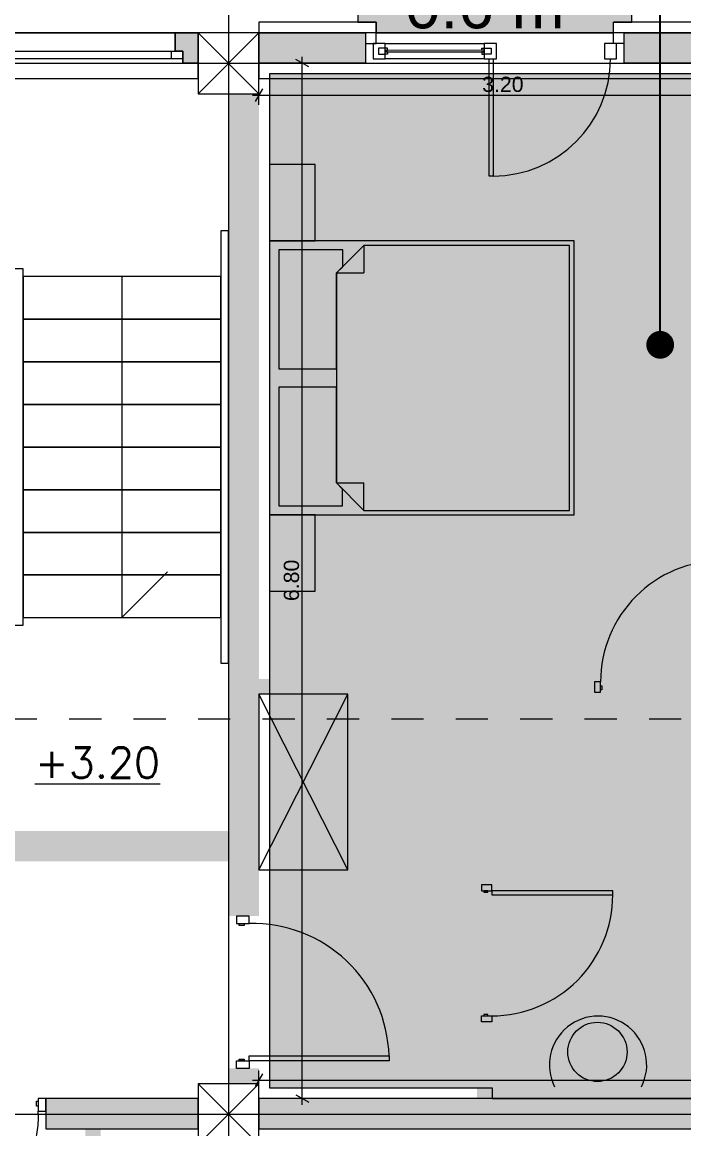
# Model space of a CAD drawing. Header units: millimetres. Extents: x 475616349 to 476941521, y 4620115302 to 4621446928.
# Drawn here: x 476530883 to 476535230, y 4620575239 to 4620582506 of the extents above; entities that cross this region are included whole.
import ezdxf

# ---------------------------------------------------------------- set-up
doc = ezdxf.new("R2010")
doc.units = ezdxf.units.MM
doc.header["$MEASUREMENT"] = 0
doc.set_wipeout_variables(frame=1)
doc.linetypes.add('Dashed', pattern=[423.333333, 211.666667, -211.666667])
doc.linetypes.add('Wipeout_Contour', pattern=[1000, 0, -1000])
for name, color, linetype, lineweight in [('0_Pen_No__7_Pen_No__7_Pen_No__7', 7, 'Continuous', 0), ('2D Drafting - General_Pen_No__1_Pen_No__7', 7, 'Continuous', 0), ('2D Drafting - General_Pen_No__1_Pen_No__7_Pen_No__7', 7, 'Continuous', 0), ('2D Drafting - General_Pen_No__250_Pen_No__2_Pen_No__7', 7, 'Continuous', 0), ('2D Drafting - General_Pen_No__250_Pen_No__7_Pen_No__154', 154, 'Continuous', 0), ('2D Drafting - General_Pen_No__250_Pen_No__7_Pen_No__7', 7, 'Continuous', 0), ('2D Drafting - General_Pen_No__7_Pen_No__250', 7, 'Continuous', 0), ('2D Drafting - General_Pen_No__7_Pen_No__7_Pen_No__7', 7, 'Continuous', 0), ('Doors_Pen_No__7_Pen_No__7_Pen_No__7', 7, 'Continuous', 0), ('G-Anno-Nplt_Pen_No__151', 151, 'Continuous', 0), ('G-Anno-Nplt_Pen_No__255', 255, 'Continuous', 0), ('G-Anno-Nplt_Pen_No__4', 7, 'Continuous', 0), ('G-Anno-Nplt_Pen_No__7', 7, 'Continuous', 0), ('gegmebi_Pen_No__7_Pen_No__7', 7, 'Continuous', 0), ('kar-panjara_Pen_No__7_Pen_No__7_Pen_No__7', 7, 'Continuous', 0), ('New_._Pen_No__1', 1, 'Continuous', 0), ('New_0_Pen_No__7', 7, 'Continuous', 0), ('New_2D Drafting - General_Pen_No__2_Pen_No__250', 7, 'Continuous', 0), ('New_R03_Nakveti_Pen_No__4', 7, 'Continuous', 0), ('New_reg_nak_Pen_No__7', 7, 'Continuous', 0), ('New_shenobebi_Pen_No__1', 1, 'Continuous', 0), ('New_Structural - Bearing_Pen_No__250', 7, 'Continuous', 0), ('New_zoma_Pen_No__4', 7, 'Continuous', 0), ('New_zoma_Pen_No__7', 7, 'Continuous', 0), ('zoma_Pen_No__142', 142, 'Continuous', 0), ('zoma_Pen_No__5_Pen_No__5', 5, 'Continuous', 0)]:
    doc.layers.add(name, color=color, linetype=linetype, lineweight=lineweight)
for name, color, linetype in [('New_R03_Nakveti', 7, 'Continuous'), ('New_zoma', 7, 'Continuous'), ('zoma', 7, 'Continuous')]:
    doc.layers.add(name, color=color, linetype=linetype)
doc.styles.add('GENERATED_STYLE_1', font='arial.ttf')
doc.styles.add('GENERATED_STYLE_2', font='arial.ttf')
doc.dimstyles.new('GENERATED_STYLE__1', dxfattribs={"dimtxt": 200, "dimasz": 64.421331, "dimexe": 0.18, "dimexo": 3, "dimgap": 0.09, "dimtad": 1, "dimtih": 1, "dimtoh": 1, "dimlfac": 0.001, "dimzin": 0, "dimdsep": 46, "dimtxsty": 'GENERATED_STYLE_2', "dimblk": 'ARROWHEAD_2', "dimblk1": 'ARROWHEAD_2', "dimblk2": 'ARROWHEAD_2', "dimcen": 0.09, "dimclrd": 142, "dimclre": 142, "dimclrt": 142, "dimadec": 0, "dimazin": 0, "dimtfac": 1, "dimtdec": 4, "dimtmove": 0, "dimatfit": 3, "dimfxl": 1, "dimtolj": 1, "dimtzin": 0, "dimarcsym": 0})
doc.dimstyles.new('GENERATED_STYLE__18', dxfattribs={"dimtxt": 100, "dimasz": 64.421331, "dimexe": 0.18, "dimexo": 3, "dimgap": 0.09, "dimtad": 1, "dimtih": 1, "dimtoh": 1, "dimlfac": 0.001, "dimzin": 0, "dimdsep": 46, "dimtxsty": 'GENERATED_STYLE_1', "dimblk": 'ARROWHEAD_2', "dimblk1": 'ARROWHEAD_2', "dimblk2": 'ARROWHEAD_2', "dimcen": 0.09, "dimclrd": 7, "dimclre": 7, "dimclrt": 7, "dimadec": 0, "dimazin": 0, "dimtfac": 1, "dimtdec": 4, "dimtmove": 0, "dimatfit": 3, "dimfxl": 1, "dimtolj": 1, "dimtzin": 0, "dimarcsym": 0})
doc.dimstyles.new('GENERATED_STYLE__19', dxfattribs={"dimtxt": 100, "dimasz": 64.421331, "dimexe": 0.18, "dimexo": 3, "dimgap": 0.09, "dimtad": 1, "dimlfac": 0.001, "dimzin": 0, "dimdsep": 46, "dimtxsty": 'GENERATED_STYLE_1', "dimblk": 'ARROWHEAD_2', "dimblk1": 'ARROWHEAD_2', "dimblk2": 'ARROWHEAD_2', "dimcen": 0.09, "dimclrd": 7, "dimclre": 7, "dimclrt": 7, "dimadec": 0, "dimazin": 0, "dimtfac": 1, "dimtdec": 4, "dimtmove": 0, "dimatfit": 3, "dimfxl": 1, "dimtolj": 1, "dimtzin": 0, "dimarcsym": 0})
doc.dimstyles.new('GENERATED_STYLE__47', dxfattribs={"dimtxt": 0.18, "dimasz": 364.8, "dimexe": 0.18, "dimexo": 0.0625, "dimgap": 0.09, "dimtad": 0, "dimtih": 1, "dimtoh": 1, "dimdec": 4, "dimzin": 0, "dimdsep": 46, "dimcen": 0.09, "dimadec": 0, "dimazin": 0, "dimtfac": 1, "dimtdec": 4, "dimtmove": 0, "dimatfit": 3, "dimldrblk": 'ARROWHEAD_11', "dimfxl": 1, "dimtolj": 1, "dimtzin": 0, "dimarcsym": 0})

# ---------------------------------------------------------------- blocks, each defined once
blk = doc.blocks.new('Bed Layout 23')
at = {"layer": 'New_R03_Nakveti_Pen_No__4', "color": 7, "linetype": 'Continuous', "lineweight": 0}
for p, q in [((-900, 0), (-1400, 0)), ((-1400, 0), (-1400, -300)), ((-900, -300), (-900, 0)), ((900, 0), (-900, 0)), ((-900, 0), (-900, -2000)), ((1400, 0), (900, 0)), ((900, 0), (900, -300)), ((900, -2000), (900, 0)), ((1400, -300), (1400, 0)), ((-1400, -300), (-900, -300)), ((900, -300), (1400, -300)), ((-690, -440), (-870, -620)), ((0, -440), (-690, -440)), ((-690, -440), (-690, -620)), ((690, -440), (0, -440)), ((870, -620), (690, -440)), ((690, -440), (690, -620)), ((-870, -620), (-870, -1970)), ((-870, -620), (-690, -620)), ((870, -620), (690, -620)), ((870, -1970), (870, -620)), ((-900, -2000), (900, -2000)), ((-870, -1970), (0, -1970)), ((0, -1970), (870, -1970))]:
    blk.add_line(p, q, dxfattribs=at)
at = {"layer": 'New_R03_Nakveti_Pen_No__4', "color": 7, "linetype": 'Continuous', "lineweight": 0, "flags": 128}
for points in [[(-60, -440), (-60, -60), (-840, -60), (-840, -480), (-730, -480), (-690, -440)], [(690, -440), (730, -480), (840, -480), (840, -60), (60, -60), (60, -440)]]:
    blk.add_lwpolyline(points, close=True, dxfattribs=at)
blk = doc.blocks.new('*D90', base_point=(476577134.1, 4620325125.7))
at = {"layer": 'zoma_Pen_No__142', "color": 142, "linetype": 'Continuous', "lineweight": 0, "transparency": 16777216}
for p, q in [((476526130.5, 4620613838.5), (476526081.5, 4620613753.7)), ((476526106, 4620613732.5), (476526106, 4620613859.7)), ((476532630.5, 4620613838.5), (476532581.5, 4620613753.7)), ((476532606, 4620613732.5), (476532606, 4620613859.7)), ((476526106, 4620613796.1), (476532606, 4620613796.1))]:
    blk.add_line(p, q, dxfattribs=at)
at = {"layer": 'zoma_Pen_No__142', "color": 142, "lineweight": 0, "transparency": 16777216, "char_height": 200, "attachment_point": 7, "style": 'GENERATED_STYLE_2'}
for s, insert in [('\\A1;{\\pql;\\fArial CYR|b0|i0|c204|p34;6.50}', (476529090, 4620613836.1)), ('\\A1;{\\pql;\\fArial CYR|b0|i0|c204|p34;0.40}', (476532049.4, 4620613836.1))]:
    blk.add_mtext(s, dxfattribs=dict(at, insert=insert))
blk = doc.blocks.new('ARROWHEAD_2')
at = {"color": 0, "linetype": 'Continuous', "lineweight": 0}
for p, q in [((0, 0), (-1, 0)), ((-0.38, -0.66), (0.38, 0.66))]:
    blk.add_line(p, q, dxfattribs=at)
blk = doc.blocks.new('*D91', base_point=(476577134.1, 4620325125.7))
at = {"layer": 'zoma_Pen_No__142', "color": 142, "linetype": 'Continuous', "lineweight": 0, "transparency": 16777216}
for p, q in [((476532630.5, 4620613838.5), (476532581.5, 4620613753.7)), ((476532606, 4620613732.5), (476532606, 4620613859.7)), ((476533030.5, 4620613838.5), (476532981.5, 4620613753.7)), ((476533006, 4620613732.5), (476533006, 4620613859.7)), ((476532606, 4620613796.1), (476533006, 4620613796.1))]:
    blk.add_line(p, q, dxfattribs=at)
blk = doc.blocks.new('*D92', base_point=(476577134.1, 4620325125.7))
at = {"layer": 'zoma_Pen_No__142', "color": 142, "linetype": 'Continuous', "lineweight": 0, "transparency": 16777216}
for p, q in [((476533030.5, 4620613838.5), (476532981.5, 4620613753.7)), ((476533006, 4620613732.5), (476533006, 4620613859.7)), ((476539530.5, 4620613838.5), (476539481.5, 4620613753.7)), ((476539506, 4620613732.5), (476539506, 4620613859.7)), ((476533006, 4620613796.1), (476539506, 4620613796.1))]:
    blk.add_line(p, q, dxfattribs=at)
at = {"layer": 'zoma_Pen_No__142', "color": 142, "lineweight": 0, "transparency": 16777216, "char_height": 200, "attachment_point": 7, "style": 'GENERATED_STYLE_2'}
for s, insert in [('\\A1;{\\pql;\\fArial CYR|b0|i0|c204|p34;6.50}', (476535990, 4620613836.1)), ('\\A1;{\\pql;\\fArial CYR|b0|i0|c204|p34;0.40}', (476538949.4, 4620613836.1))]:
    blk.add_mtext(s, dxfattribs=dict(at, insert=insert))
blk = doc.blocks.new('*D1761', base_point=(476577134.1, 4620325125.7))
at = {"layer": 'New_zoma_Pen_No__4', "color": 7, "linetype": 'Continuous', "lineweight": 0, "transparency": 16777216}
for p, q in [((476532462.8, 4620575600.6), (476532413.9, 4620575515.9)), ((476532438.4, 4620575494.7), (476532438.4, 4620575621.8)), ((476538654.2, 4620575515.9), (476538703.1, 4620575600.6)), ((476538678.6, 4620575494.7), (476538678.6, 4620575621.8)), ((476532396.9, 4620575558.2), (476532438.4, 4620575558.2)), ((476532438.4, 4620575558.2), (476538678.6, 4620575558.2)), ((476538678.6, 4620575558.2), (476538720.1, 4620575558.2))]:
    blk.add_line(p, q, dxfattribs=at)
at = {"layer": 'New_zoma_Pen_No__7', "color": 7, "lineweight": 0, "transparency": 16777216, "insert": (476535425.5, 4620575578.2), "char_height": 100, "attachment_point": 7, "style": 'GENERATED_STYLE_1'}
blk.add_mtext('\\A1;{\\pql;\\fArial|b0|i0|c0|p34;6.24}', dxfattribs=at)
blk = doc.blocks.new('*D1766', base_point=(476577134.1, 4620325125.7))
at = {"layer": 'New_zoma_Pen_No__4', "color": 7, "linetype": 'Continuous', "lineweight": 0, "transparency": 16777216}
for p, q in [((476532462.8, 4620582068.2), (476532413.9, 4620581983.5)), ((476532438.4, 4620581962.3), (476532438.4, 4620582089.4)), ((476535613.4, 4620581983.5), (476535662.4, 4620582068.2)), ((476535637.9, 4620581962.3), (476535637.9, 4620582089.4)), ((476532396.9, 4620582025.9), (476532438.4, 4620582025.9)), ((476532438.4, 4620582025.9), (476535637.9, 4620582025.9)), ((476535637.9, 4620582025.9), (476535679.3, 4620582025.9))]:
    blk.add_line(p, q, dxfattribs=at)
at = {"layer": 'New_zoma_Pen_No__7', "color": 7, "lineweight": 0, "transparency": 16777216, "insert": (476533905.1, 4620582045.9), "char_height": 100, "attachment_point": 7, "style": 'GENERATED_STYLE_1'}
blk.add_mtext('\\A1;{\\pql;\\fArial|b0|i0|c0|p34;3.20}', dxfattribs=at)
blk = doc.blocks.new('*D1769', base_point=(476577134.1, 4620325125.7))
at = {"layer": 'New_zoma_Pen_No__4', "color": 7, "linetype": 'Continuous', "lineweight": 0, "transparency": 16777216}
for p, q in [((476532723, 4620582235.6), (476532723, 4620582277)), ((476532786.6, 4620582235.6), (476532659.4, 4620582235.6)), ((476532765.4, 4620582211.1), (476532680.6, 4620582260)), ((476532723, 4620575438.8), (476532723, 4620582235.6)), ((476532680.6, 4620575463.3), (476532765.4, 4620575414.4)), ((476532786.6, 4620575438.8), (476532659.4, 4620575438.8)), ((476532723, 4620575397.4), (476532723, 4620575438.8))]:
    blk.add_line(p, q, dxfattribs=at)
at = {"layer": 'New_zoma_Pen_No__7', "color": 7, "lineweight": 0, "transparency": 16777216, "insert": (476532703, 4620578704.2), "char_height": 100, "attachment_point": 7, "rotation": 90, "style": 'GENERATED_STYLE_1'}
blk.add_mtext('\\A1;{\\pql;\\fArial|b0|i0|c0|p34;6.80}', dxfattribs=at)
blk = doc.blocks.new('ARROWHEAD_11')
at = {"color": 0, "linetype": 'Continuous', "lineweight": 0}
blk.add_line((0, 0), (-1, 0), dxfattribs=at)
at = {"color": 0, "linetype": 'Continuous', "lineweight": 0, "const_width": 0.25, "flags": 128}
blk.add_lwpolyline([(-0.125, 0, 1), (0.125, 0, 1)], format="xyb", close=True, dxfattribs=at)

msp = doc.modelspace()

# ---------------------------------------------------------------- hatches: boundary and pattern name
at = {"layer": '2D Drafting - General_Pen_No__250_Pen_No__2_Pen_No__7', "linetype": 'Continuous', "lineweight": 0}
for points in [[(476532438.366, 4620578192.091), (476532438.366, 4620578093.967), (476534643.629, 4620578093.967), (476534643.629, 4620578192.09)], [(476536594.106, 4620576993.967), (476536594.106, 4620576894.243), (476533869.967, 4620576894.243), (476533869.967, 4620576993.967)], [(476533869.967, 4620576894.243), (476533969.692, 4620576894.243), (476533969.692, 4620576841.398), (476533869.967, 4620576841.398)], [(476533869.968, 4620575941.398), (476533969.692, 4620575941.398), (476533969.692, 4620575438.825), (476533869.968, 4620575438.825)]]:
    msp.add_hatch(color=7, dxfattribs=at).paths.add_polyline_path(points)
at = {"layer": '2D Drafting - General_Pen_No__250_Pen_No__7_Pen_No__154', "linetype": 'Continuous', "lineweight": 0}
msp.add_hatch(color=154, dxfattribs=at).paths.add_polyline_path([(476532038.366, 4620582435.729), (476532038.366, 4620582235.729), (476531938.366, 4620582235.729), (476531938.366, 4620582315.613), (476531888.363, 4620582315.613), (476531888.363, 4620582435.729), (476531938.366, 4620582435.729)])
at = {"layer": '2D Drafting - General_Pen_No__250_Pen_No__7_Pen_No__7', "linetype": 'Continuous', "lineweight": 0}
for points in [[(476533138.185, 4620582235.567), (476532438.366, 4620582235.567), (476532438.366, 4620582435.567), (476533138.185, 4620582435.567)], [(476535838.02, 4620582235.524), (476534838.185, 4620582235.524), (476534838.185, 4620582435.559), (476535838.02, 4620582435.567)], [(476532238.366, 4620582035.567), (476532238.366, 4620576635.567), (476532438.366, 4620576635.567), (476532438.366, 4620582035.567)], [(476532438.366, 4620575635.567), (476532438.366, 4620575535.567), (476532238.366, 4620575535.567), (476532238.366, 4620575635.567)], [(476532038.366, 4620575238.825), (476532038.366, 4620575438.825), (476531038.366, 4620575438.825), (476531038.366, 4620575238.825)], [(476538938.366, 4620575238.825), (476538938.366, 4620575438.825), (476532438.366, 4620575438.825), (476532438.366, 4620575238.825)], [(476531298.178, 4620574838.825), (476532038.366, 4620574838.825), (476532138.295, 4620574838.825), (476532138.295, 4620575135.567), (476532038.366, 4620575135.567), (476532038.366, 4620574938.825), (476531398.366, 4620574938.825), (476531398.366, 4620575238.825), (476531298.178, 4620575238.825)]]:
    msp.add_hatch(color=7, dxfattribs=at).paths.add_polyline_path(points)
at = {"layer": 'G-Anno-Nplt_Pen_No__151', "linetype": 'Continuous', "lineweight": 0, "true_color": 0x1f2f3f}
msp.add_hatch(color=169, dxfattribs=at).paths.add_polyline_path([(476532508.366, 4620575508.825), (476533969.692, 4620575508.825), (476533969.692, 4620575438.825), (476536594.106, 4620575438.825), (476536594.106, 4620575508.825), (476538608.645, 4620575508.825), (476538608.645, 4620576495.755), (476539068.366, 4620576495.755), (476539068.366, 4620581065.567), (476535568.184, 4620581065.567), (476535568.184, 4620582165.567), (476532508.366, 4620582165.567), (476532508.366, 4620581965.567), (476532508.366, 4620576879.138)])
at = {"layer": 'G-Anno-Nplt_Pen_No__255', "linetype": 'Continuous', "lineweight": 0, "true_color": 0x3f3f3f}
msp.add_hatch(color=250, dxfattribs=at).paths.add_polyline_path([(476534888.185, 4620582785.524), (476533088.184, 4620582785.524), (476533088.185, 4620582505.511), (476533208.193, 4620582505.511), (476533208.193, 4620582435.568), (476534768.171, 4620582435.582), (476534768.171, 4620582505.511), (476534888.185, 4620582505.511)])
at = {"layer": 'G-Anno-Nplt_Pen_No__7', "linetype": 'Continuous', "lineweight": 0}
msp.add_hatch(color=7, dxfattribs=at).paths.add_polyline_path([(476529338.366, 4620576995.577), (476532238.366, 4620576995.577), (476532238.366, 4620577195.577), (476529338.366, 4620577195.577)])

# ---------------------------------------------------------------- linework, layer by layer
at = {"layer": '0_Pen_No__7_Pen_No__7_Pen_No__7', "color": 7, "linetype": 'Continuous', "lineweight": 0}
msp.add_circle((476534662.016, 4620575743.948), 194.708, dxfattribs=at)
msp.add_arc((476534666.331, 4620575659.463), 319.521, 333.2098906, 206.7901255, dxfattribs=at)
at = {"layer": '2D Drafting - General_Pen_No__1_Pen_No__7', "color": 7, "linetype": 'Continuous', "lineweight": 0}
for p, q in [((476532438.366, 4620582035.567), (476532038.366, 4620582435.567)), ((476532038.366, 4620582035.567), (476532438.366, 4620582435.567)), ((476532438.366, 4620575135.567), (476532038.366, 4620575535.567)), ((476532038.366, 4620575135.567), (476532438.366, 4620575535.567))]:
    msp.add_line(p, q, dxfattribs=at)
at = {"layer": '2D Drafting - General_Pen_No__1_Pen_No__7', "color": 7, "linetype": 'Continuous', "lineweight": 0, "flags": 128}
for points in [[(476525538.366, 4620582135.567), (476532038.366, 4620582135.567), (476532038.366, 4620582435.567), (476525538.366, 4620582435.567)], [(476532038.366, 4620582035.567), (476532438.366, 4620582035.567), (476532438.366, 4620582435.567), (476532038.366, 4620582435.567)], [(476532438.366, 4620582135.567), (476538938.366, 4620582135.567), (476538938.366, 4620582435.567), (476532438.366, 4620582435.567)], [(476532038.366, 4620575135.567), (476532438.366, 4620575135.567), (476532438.366, 4620575535.567), (476532038.366, 4620575535.567)]]:
    msp.add_lwpolyline(points, close=True, dxfattribs=at)
at = {"layer": '2D Drafting - General_Pen_No__1_Pen_No__7_Pen_No__7', "color": 7, "linetype": 'Continuous', "lineweight": 0}
for centre, start, end in [((476532400.118, 4620575693.289), 1.603806, 91.603806), ((476530096.088, 4620575329.158), 271.603806, 1.603806)]:
    msp.add_arc(centre, 893.239, start, end, dxfattribs=at)
at = {"layer": '2D Drafting - General_Pen_No__250_Pen_No__7_Pen_No__7', "color": 7, "linetype": 'Continuous', "lineweight": 0, "flags": 128}
for points in [[(476532038.366, 4620582435.729), (476532038.366, 4620582235.729), (476531938.366, 4620582235.729), (476531938.366, 4620582315.613), (476531888.363, 4620582315.613), (476531888.363, 4620582435.729), (476531938.366, 4620582435.729)], [(476533138.185, 4620582235.567), (476532438.366, 4620582235.567), (476532438.366, 4620582435.567), (476533138.185, 4620582435.567)], [(476535838.02, 4620582235.524), (476534838.185, 4620582235.524), (476534838.185, 4620582435.559), (476535838.02, 4620582435.567)], [(476532038.366, 4620575238.825), (476532038.366, 4620575438.825), (476531038.366, 4620575438.825), (476531038.366, 4620575238.825)], [(476538938.366, 4620575238.825), (476538938.366, 4620575438.825), (476532438.366, 4620575438.825), (476532438.366, 4620575238.825)]]:
    msp.add_lwpolyline(points, close=True, dxfattribs=at)
at = {"layer": '2D Drafting - General_Pen_No__7_Pen_No__250', "color": 7, "linetype": 'Continuous', "lineweight": 0, "flags": 128}
for points in [[(476533138.184, 4620582365.385), (476533208.199, 4620582365.383), (476533208.193, 4620582505.511)], [(476534838.185, 4620582365.435), (476534768.17, 4620582365.435), (476534768.171, 4620582505.511)]]:
    msp.add_lwpolyline(points, dxfattribs=at)
at = {"layer": '2D Drafting - General_Pen_No__7_Pen_No__7_Pen_No__7', "color": 7, "linetype": 'Continuous', "lineweight": 0, "flags": 128}
msp.add_lwpolyline([(476533268.185, 4620582365.35), (476533918.185, 4620582365.379), (476533918.189, 4620582265.44), (476533268.189, 4620582265.411)], close=True, dxfattribs=at)
at = {"layer": '2D Drafting - General_Pen_No__7_Pen_No__7_Pen_No__7', "color": 7, "linetype": 'Continuous', "lineweight": 0}
for centre, radius, start, end in [((476533977.878, 4620582265.432), 770.311, 270.0025313, 359.9993517), ((476535477.452, 4620578174.808), 794.311, 90, 180.0016803), ((476533968.648, 4620576775.221), 794.311, 269.9983269, 0.0000084)]:
    msp.add_arc(centre, radius, start, end, dxfattribs=at)
at = {"layer": 'Doors_Pen_No__7_Pen_No__7_Pen_No__7', "color": 7, "linetype": 'Continuous', "lineweight": 0, "flags": 128}
for points in [[(476533951.211, 4620582265.431), (476533977.878, 4620582265.432), (476533977.912, 4620581495.121), (476533951.245, 4620581495.12)], [(476534643.629, 4620578107.051), (476534683.14, 4620578107.051), (476534683.14, 4620578174.784), (476534643.629, 4620578174.784)], [(476534692.029, 4620578121.451), (476534683.14, 4620578121.451), (476534683.14, 4620578148.118), (476534692.029, 4620578148.118)], [(476533900.915, 4620576841.398), (476533900.915, 4620576801.887), (476533968.648, 4620576801.887), (476533968.648, 4620576841.398)], [(476533915.315, 4620576801.887), (476533915.315, 4620576792.998), (476533941.981, 4620576792.998), (476533941.981, 4620576801.887)], [(476533968.648, 4620576801.887), (476533968.648, 4620576775.221), (476534762.959, 4620576775.221), (476534762.959, 4620576801.887)], [(476532290.452, 4620576635.567), (476532290.452, 4620576586.178), (476532375.118, 4620576586.178), (476532375.118, 4620576635.567)], [(476532308.452, 4620576575.067), (476532308.452, 4620576586.178), (476532341.785, 4620576586.178), (476532341.785, 4620576575.067)], [(476533900.892, 4620575941.398), (476533900.892, 4620575980.91), (476533968.625, 4620575980.91), (476533968.625, 4620575941.398)], [(476533915.292, 4620575989.798), (476533915.292, 4620575980.91), (476533941.958, 4620575980.91), (476533941.958, 4620575989.798)], [(476532290.452, 4620575635.567), (476532290.452, 4620575684.956), (476532375.118, 4620575684.956), (476532375.118, 4620575635.567)], [(476532308.452, 4620575684.956), (476532308.452, 4620575696.067), (476532341.785, 4620575696.067), (476532341.785, 4620575684.956)], [(476532375.118, 4620575684.956), (476532375.118, 4620575718.289), (476533293.007, 4620575718.289), (476533293.007, 4620575684.956)], [(476530977.866, 4620575420.825), (476530988.977, 4620575420.825), (476530988.977, 4620575387.491), (476530977.866, 4620575387.491)], [(476531038.366, 4620575438.825), (476530988.977, 4620575438.825), (476530988.977, 4620575354.158), (476531038.366, 4620575354.158)]]:
    msp.add_lwpolyline(points, close=True, dxfattribs=at)
at = {"layer": 'G-Anno-Nplt_Pen_No__4', "color": 7, "linetype": 'Continuous', "lineweight": 0, "flags": 128}
for points in [[(476534888.185, 4620582785.524), (476533088.184, 4620582785.524), (476533088.185, 4620582505.511), (476533208.193, 4620582505.511), (476533208.193, 4620582435.568), (476534768.171, 4620582435.582), (476534768.171, 4620582505.511), (476534888.185, 4620582505.511)], [(476532508.366, 4620575508.825), (476533969.692, 4620575508.825), (476533969.692, 4620575438.825), (476536594.106, 4620575438.825), (476536594.106, 4620575508.825), (476538608.645, 4620575508.825), (476538608.645, 4620576495.755), (476539068.366, 4620576495.755), (476539068.366, 4620581065.567), (476535568.184, 4620581065.567), (476535568.184, 4620582165.567), (476532508.366, 4620582165.567), (476532508.366, 4620581965.567), (476532508.366, 4620576879.138)]]:
    msp.add_lwpolyline(points, close=True, dxfattribs=at)
at = {"layer": 'gegmebi_Pen_No__7_Pen_No__7', "color": 7, "linetype": 'Continuous', "lineweight": 0, "flags": 128}
for points in [[(476532238.366, 4620578295.61), (476532238.366, 4620581135.61), (476532188.366, 4620581135.61), (476532188.366, 4620578295.61)], [(476530688.366, 4620579281.951), (476530688.366, 4620578545.61), (476530888.366, 4620578545.61), (476530888.366, 4620580885.61), (476530688.366, 4620580885.61)], [(476530888.366, 4620580835.61), (476530888.366, 4620580555.61), (476532188.366, 4620580555.61), (476532188.366, 4620580835.61)], [(476530888.366, 4620580555.61), (476530888.366, 4620580275.61), (476532188.366, 4620580275.61), (476532188.366, 4620580555.61)], [(476530888.366, 4620580275.61), (476530888.366, 4620579995.61), (476532188.366, 4620579995.61), (476532188.366, 4620580275.61)], [(476530888.366, 4620579995.61), (476530888.366, 4620579715.61), (476532188.366, 4620579715.61), (476532188.366, 4620579995.61)], [(476530888.366, 4620579715.61), (476530888.366, 4620579435.61), (476532188.366, 4620579435.61), (476532188.366, 4620579715.61)], [(476530888.366, 4620579435.61), (476530888.366, 4620579155.61), (476532188.366, 4620579155.61), (476532188.366, 4620579435.61)], [(476530888.366, 4620579155.61), (476530888.366, 4620578875.61), (476532188.366, 4620578875.61), (476532188.366, 4620579155.61)], [(476530888.366, 4620578875.61), (476530888.366, 4620578595.61), (476532188.366, 4620578595.61), (476532188.366, 4620578875.61)]]:
    msp.add_lwpolyline(points, close=True, dxfattribs=at)
msp.add_lwpolyline([(476531538.366, 4620580835.61), (476531538.366, 4620578595.61), (476531838.366, 4620578895.61)], dxfattribs=at)
at = {"layer": 'kar-panjara_Pen_No__7_Pen_No__7_Pen_No__7', "color": 7, "linetype": 'Continuous', "lineweight": 0, "flags": 128}
for points in [[(476533268.185, 4620582365.35), (476533188.185, 4620582365.346), (476533188.189, 4620582265.346), (476533268.189, 4620582265.35)], [(476533998.185, 4620582365.443), (476533918.185, 4620582365.44), (476533918.189, 4620582265.44), (476533998.189, 4620582265.443)], [(476534788.185, 4620582365.435), (476534708.185, 4620582365.432), (476534708.189, 4620582265.432), (476534788.189, 4620582265.435)], [(476533223.188, 4620582295.409), (476533268.188, 4620582295.411), (476533268.187, 4620582310.411), (476533268.187, 4620582320.411), (476533283.187, 4620582320.412), (476533283.186, 4620582335.412), (476533223.186, 4620582335.409)], [(476533268.187, 4620582310.411), (476533918.187, 4620582310.44), (476533918.187, 4620582320.44), (476533268.187, 4620582320.411)], [(476533283.188, 4620582295.412), (476533268.188, 4620582295.411), (476533268.187, 4620582310.411), (476533283.187, 4620582310.412)], [(476533963.188, 4620582295.442), (476533918.188, 4620582295.44), (476533918.187, 4620582310.44), (476533918.187, 4620582320.44), (476533903.187, 4620582320.439), (476533903.186, 4620582335.439), (476533963.186, 4620582335.442)], [(476533903.188, 4620582295.439), (476533918.188, 4620582295.44), (476533918.187, 4620582310.44), (476533903.187, 4620582310.439)]]:
    msp.add_lwpolyline(points, close=True, dxfattribs=at)
at = {"layer": 'New_0_Pen_No__7', "color": 7, "linetype": 'Continuous', "lineweight": 0}
msp.add_lwpolyline([(476532438.366, 4620578093.967), (476532438.366, 4620576940.142), (476533022.442, 4620576940.142), (476533022.442, 4620578093.967)], close=True, dxfattribs=at)
for points in [[(476532438.366, 4620576940.142), (476533022.442, 4620578093.967)], [(476533022.442, 4620576940.142), (476532438.366, 4620578093.967)]]:
    msp.add_lwpolyline(points, dxfattribs=at)
at = {"layer": 'New_reg_nak_Pen_No__7', "color": 7, "linetype": 'Continuous', "lineweight": 0, "flags": 128}
for points in [[(476533208.193, 4620582505.511), (476532438.365, 4620582505.504), (476532438.366, 4620582435.604)], [(476535838.02, 4620582435.567), (476535838.019, 4620582505.535), (476534768.171, 4620582505.51)]]:
    msp.add_lwpolyline(points, dxfattribs=at)
at = {"layer": 'New_shenobebi_Pen_No__1', "color": 1, "linetype": 'Dashed', "lineweight": 0}
msp.add_lwpolyline([(476493091.567, 4620577931.269), (476544164.78, 4620577931.269)], dxfattribs=at)
at = {"layer": 'New_Structural - Bearing_Pen_No__250', "color": 7, "linetype": 'Continuous', "lineweight": 0}
for p, q in [((476530388.36, 4620582435.567), (476531888.36, 4620582435.613)), ((476531888.36, 4620582435.613), (476531888.363, 4620582315.613)), ((476530413.363, 4620582315.568), (476531863.363, 4620582315.612)), ((476531863.363, 4620582315.612), (476531938.363, 4620582315.615)), ((476531863.365, 4620582265.612), (476531863.363, 4620582315.612)), ((476531888.363, 4620582315.613), (476531938.363, 4620582315.615)), ((476531888.363, 4620582315.613), (476531938.363, 4620582315.615)), ((476531938.363, 4620582315.615), (476531938.365, 4620582265.615)), ((476531938.363, 4620582315.615), (476531938.365, 4620582265.615)), ((476530338.366, 4620582235.565), (476531938.366, 4620582235.615)), ((476531863.365, 4620582265.612), (476530413.365, 4620582265.568)), ((476531938.365, 4620582265.615), (476531863.365, 4620582265.612)), ((476531938.365, 4620582265.615), (476531938.366, 4620582235.615))]:
    msp.add_line(p, q, dxfattribs=at)
at = {"layer": 'zoma_Pen_No__5_Pen_No__5', "color": 5, "linetype": 'Continuous', "lineweight": 0}
for p, q in [((476532238.366, 4620585945.164), (476532238.366, 4620561234.358)), ((476493657.815, 4620582235.567), (476543544.196, 4620582235.567)), ((476493657.815, 4620582235.567), (476543544.196, 4620582235.567)), ((476493657.815, 4620575335.567), (476543544.196, 4620575335.567)), ((476493657.815, 4620575335.567), (476543544.196, 4620575335.567))]:
    msp.add_line(p, q, dxfattribs=at)

# ---------------------------------------------------------------- block references
at = {"layer": 'New_R03_Nakveti', "color": 7, "linetype": 'Continuous', "lineweight": 0, "zscale": 1000, "rotation": 89.99702730489379}
msp.add_blockref('Bed Layout 23', (476532508.438, 4620580169.74), dxfattribs=at)

# ---------------------------------------------------------------- texts
at = {"layer": 'G-Anno-Nplt_Pen_No__7', "color": 7, "lineweight": 0, "insert": (476533398.77, 4620582460.546), "char_height": 300, "attachment_point": 7, "style": 'GENERATED_STYLE_1'}
msp.add_mtext('{\\fArial|b0|i0|c0|p34;0.6 m{\\H0.66x;\\S2^  ;}}', dxfattribs=at)

# ---------------------------------------------------------------- dimensions: what is measured, and where the dimension line sits
at = {"layer": 'New_zoma', "color": 7, "linetype": 'Continuous', "lineweight": 0}
dim = msp.add_linear_dim(base=(476532722.992, 4620582235.567), p1=(476532438.366, 4620575438.825), p2=(476532438.366, 4620582235.567), angle=90, dimstyle='GENERATED_STYLE__19', dxfattribs=at)
dim.commit()
dim.dimension.update_dxf_attribs({"geometry": '*D1769', "text_midpoint": (476532652.992, 4620578834.049), "dimtype": 160, "text_rotation": 90})
for base, p1, p2, picture, middle in [((476535637.895, 4620582025.852), (476532438.366, 4620582235.567), (476535637.895, 4620582235.402), '*D1766', (476534034.984, 4620582095.852)), ((476538678.645, 4620575558.244), (476532438.366, 4620575438.825), (476538678.645, 4620575438.825), '*D1761', (476535555.359, 4620575628.244))]:
    dim = msp.add_linear_dim(base=base, p1=p1, p2=p2, dimstyle='GENERATED_STYLE__18', dxfattribs=at)
    dim.commit()
    dim.dimension.update_dxf_attribs({"geometry": picture, "text_midpoint": middle, "dimtype": 160})
at = {"layer": 'zoma', "color": 142, "linetype": 'Continuous', "lineweight": 0}
for base, p1, p2, picture, middle in [((476532606.009, 4620613796.088), (476526106.009, 4620580689.896), (476532606.009, 4620580689.896), '*D90', (476529349.717, 4620613936.088)), ((476539506.009, 4620613796.088), (476533006.009, 4620580689.896), (476539506.009, 4620580689.896), '*D92', (476536249.717, 4620613936.088)), ((476533006.009, 4620613796.088), (476532606.009, 4620580689.896), (476533006.009, 4620580689.896), '*D91', (476532309.161, 4620613936.088))]:
    dim = msp.add_linear_dim(base=base, p1=p1, p2=p2, dimstyle='GENERATED_STYLE__1', dxfattribs=at)
    dim.commit()
    dim.dimension.update_dxf_attribs({"geometry": picture, "text_midpoint": middle, "dimtype": 160})

# ---------------------------------------------------------------- leaders
at = {"layer": 'New_2D Drafting - General_Pen_No__2_Pen_No__250', "color": 7, "linetype": 'Continuous', "lineweight": 0, "annotation_type": 0, "has_hookline": 1, "hookline_direction": 0, "text_width": 1933.333}
msp.add_leader([(476535074.544, 4620580386.806), (476535074.544, 4620587941.792), (476536174.454, 4620587941.792)], dimstyle='GENERATED_STYLE__47', dxfattribs=at)

# ---------------------------------------------------------------- wipeouts: each hides what was drawn before it
at = {"color": 1, "linetype": 'Wipeout_Contour', "lineweight": 0, "ltscale": 18580342081.17971}
msp.add_wipeout([(476530922.602, 4620577738.937), (476531832.797, 4620577738.937), (476531832.797, 4620577456.583), (476530922.602, 4620577456.583)], dxfattribs=at).dxf.layer = 'New_._Pen_No__1'

# ---------------------------------------------------------------- next in the draw order: texts
at = {"layer": 'New_._Pen_No__1', "color": 1, "linetype": 'Continuous', "lineweight": 0, "insert": (476531377.699, 4620577743.925), "char_height": 200, "attachment_point": 2}
msp.add_mtext('\\A1;{\\pqc;\\Ftxt.shx;\\L\\L+3\\Ftxt.shx;.\\Ftxt.shx;2\\Ftxt.shx;0}', dxfattribs=at)

doc.saveas('drawing.dxf')
